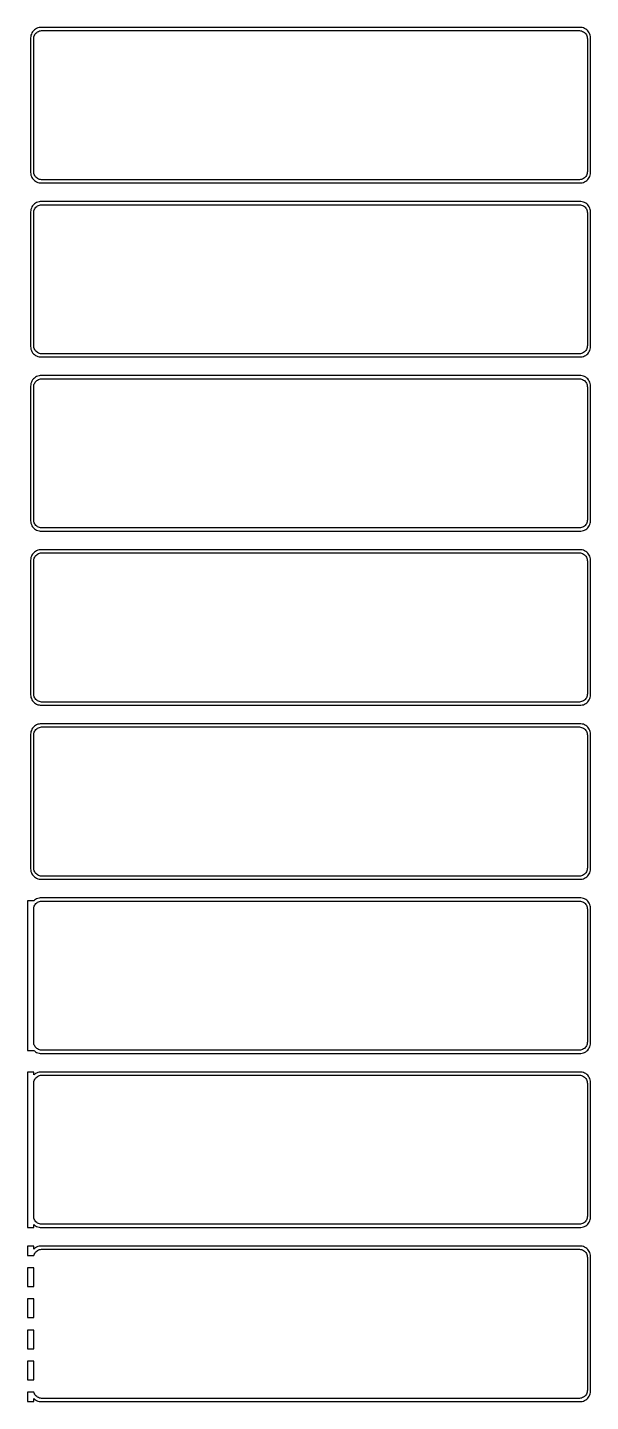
# Model space of a CAD drawing. Header units: metres. Extents: x -136 to 135, y 1223 to 2473.
# Drawn here: x -136 to 135, y 1811 to 2473 of the extents above; entities that cross this region are included whole.
import ezdxf

# ---------------------------------------------------------------- set-up
doc = ezdxf.new("R2010")
doc.units = ezdxf.units.M

msp = doc.modelspace()

# ---------------------------------------------------------------- linework, layer by layer
for p, q in [((-132.129, 2473.02), (-132.679, 2472.72)), ((-131.545, 2473.26), (-132.129, 2473.02)), ((-130.937, 2473.41), (-131.545, 2473.26)), ((-130.314, 2473.49), (-130.937, 2473.41)), ((130.314, 2473.49), (-130.314, 2473.49)), ((130.937, 2473.41), (130.314, 2473.49)), ((131.545, 2473.26), (130.937, 2473.41)), ((132.129, 2473.02), (131.545, 2473.26)), ((132.679, 2472.72), (132.129, 2473.02)), ((-134.961, 2469.13), (-135, 2468.5)), ((-135, 2468.5), (-135, 2403.5)), ((-134.843, 2469.74), (-134.961, 2469.13)), ((-134.649, 2470.34), (-134.843, 2469.74)), ((-134.382, 2470.91), (-134.649, 2470.34)), ((-134.045, 2471.44), (-134.382, 2470.91)), ((-133.645, 2471.92), (-134.045, 2471.44)), ((-133.187, 2472.35), (-133.645, 2471.92)), ((-133.5, 2468), (-133.468, 2468.5)), ((-133.5, 2404), (-133.5, 2468)), ((-133.468, 2468.5), (-133.374, 2468.99)), ((-133.374, 2468.99), (-133.219, 2469.47)), ((-133.219, 2469.47), (-133.005, 2469.93)), ((-132.679, 2472.72), (-133.187, 2472.35)), ((-133.005, 2469.93), (-132.736, 2470.35)), ((-132.736, 2470.35), (-132.416, 2470.74)), ((-132.416, 2470.74), (-132.05, 2471.08)), ((-132.05, 2471.08), (-131.643, 2471.38)), ((-131.643, 2471.38), (-131.203, 2471.62)), ((-131.203, 2471.62), (-130.736, 2471.8)), ((-130.736, 2471.8), (-130.25, 2471.93)), ((-130.25, 2471.93), (-129.751, 2471.99)), ((-129.751, 2471.99), (129.751, 2471.99)), ((129.751, 2471.99), (130.25, 2471.93)), ((130.25, 2471.93), (130.736, 2471.8)), ((130.736, 2471.8), (131.203, 2471.62)), ((131.203, 2471.62), (131.643, 2471.38)), ((131.643, 2471.38), (132.05, 2471.08)), ((132.05, 2471.08), (132.416, 2470.74)), ((132.416, 2470.74), (132.736, 2470.35)), ((133.187, 2472.35), (132.679, 2472.72)), ((132.736, 2470.35), (133.005, 2469.93)), ((133.005, 2469.93), (133.219, 2469.47)), ((133.645, 2471.92), (133.187, 2472.35)), ((133.219, 2469.47), (133.374, 2468.99)), ((133.374, 2468.99), (133.468, 2468.5)), ((133.468, 2468.5), (133.5, 2468)), ((133.5, 2468), (133.5, 2404)), ((134.045, 2471.44), (133.645, 2471.92)), ((134.382, 2470.91), (134.045, 2471.44)), ((134.649, 2470.34), (134.382, 2470.91)), ((134.843, 2469.74), (134.649, 2470.34)), ((134.961, 2469.13), (134.843, 2469.74)), ((135, 2468.5), (134.961, 2469.13)), ((135, 2403.5), (135, 2468.5)), ((-135, 2403.5), (-134.961, 2402.87)), ((-134.961, 2402.87), (-134.843, 2402.26)), ((-134.843, 2402.26), (-134.649, 2401.66)), ((-134.649, 2401.66), (-134.382, 2401.09)), ((-134.382, 2401.09), (-134.045, 2400.56)), ((-134.045, 2400.56), (-133.645, 2400.08)), ((-133.645, 2400.08), (-133.187, 2399.65)), ((-133.468, 2403.5), (-133.5, 2404)), ((-133.374, 2403.01), (-133.468, 2403.5)), ((-133.219, 2402.53), (-133.374, 2403.01)), ((-133.005, 2402.07), (-133.219, 2402.53)), ((-132.736, 2401.65), (-133.005, 2402.07)), ((-132.416, 2401.26), (-132.736, 2401.65)), ((-132.05, 2400.92), (-132.416, 2401.26)), ((-131.643, 2400.62), (-132.05, 2400.92)), ((-131.203, 2400.38), (-131.643, 2400.62)), ((-130.736, 2400.2), (-131.203, 2400.38)), ((-130.25, 2400.07), (-130.736, 2400.2)), ((-129.751, 2400.01), (-130.25, 2400.07)), ((129.751, 2400.01), (-129.751, 2400.01)), ((130.25, 2400.07), (129.751, 2400.01)), ((130.736, 2400.2), (130.25, 2400.07)), ((131.203, 2400.38), (130.736, 2400.2)), ((131.643, 2400.62), (131.203, 2400.38)), ((132.05, 2400.92), (131.643, 2400.62)), ((132.416, 2401.26), (132.05, 2400.92)), ((132.736, 2401.65), (132.416, 2401.26)), ((133.005, 2402.07), (132.736, 2401.65)), ((133.219, 2402.53), (133.005, 2402.07)), ((133.187, 2399.65), (133.645, 2400.08)), ((133.374, 2403.01), (133.219, 2402.53)), ((133.468, 2403.5), (133.374, 2403.01)), ((133.5, 2404), (133.468, 2403.5)), ((133.645, 2400.08), (134.045, 2400.56)), ((134.045, 2400.56), (134.382, 2401.09)), ((134.382, 2401.09), (134.649, 2401.66)), ((134.649, 2401.66), (134.843, 2402.26)), ((134.843, 2402.26), (134.961, 2402.87)), ((134.961, 2402.87), (135, 2403.5)), ((-133.187, 2399.65), (-132.679, 2399.28)), ((-132.679, 2399.28), (-132.129, 2398.98)), ((-132.129, 2398.98), (-131.545, 2398.74)), ((-131.545, 2398.74), (-130.937, 2398.59)), ((-130.937, 2398.59), (-130.314, 2398.51)), ((-130.314, 2398.51), (130.314, 2398.51)), ((130.314, 2398.51), (130.937, 2398.59)), ((130.937, 2398.59), (131.545, 2398.74)), ((131.545, 2398.74), (132.129, 2398.98)), ((132.129, 2398.98), (132.679, 2399.28)), ((132.679, 2399.28), (133.187, 2399.65)), ((-134.382, 2386.91), (-134.649, 2386.34)), ((-134.045, 2387.44), (-134.382, 2386.91)), ((-133.645, 2387.92), (-134.045, 2387.44)), ((-133.187, 2388.35), (-133.645, 2387.92)), ((-132.679, 2388.72), (-133.187, 2388.35)), ((-132.736, 2386.35), (-132.416, 2386.74)), ((-132.129, 2389.02), (-132.679, 2388.72)), ((-132.416, 2386.74), (-132.05, 2387.08)), ((-131.545, 2389.26), (-132.129, 2389.02)), ((-132.05, 2387.08), (-131.643, 2387.38)), ((-131.643, 2387.38), (-131.203, 2387.62)), ((-130.937, 2389.41), (-131.545, 2389.26)), ((-131.203, 2387.62), (-130.736, 2387.8)), ((-130.314, 2389.49), (-130.937, 2389.41)), ((-130.736, 2387.8), (-130.25, 2387.93)), ((130.314, 2389.49), (-130.314, 2389.49)), ((-130.25, 2387.93), (-129.751, 2387.99)), ((-129.751, 2387.99), (129.751, 2387.99)), ((129.751, 2387.99), (130.25, 2387.93)), ((130.25, 2387.93), (130.736, 2387.8)), ((130.937, 2389.41), (130.314, 2389.49)), ((130.736, 2387.8), (131.203, 2387.62)), ((131.545, 2389.26), (130.937, 2389.41)), ((131.203, 2387.62), (131.643, 2387.38)), ((132.129, 2389.02), (131.545, 2389.26)), ((131.643, 2387.38), (132.05, 2387.08)), ((132.05, 2387.08), (132.416, 2386.74)), ((132.679, 2388.72), (132.129, 2389.02)), ((132.416, 2386.74), (132.736, 2386.35)), ((133.187, 2388.35), (132.679, 2388.72)), ((133.645, 2387.92), (133.187, 2388.35)), ((134.045, 2387.44), (133.645, 2387.92)), ((134.382, 2386.91), (134.045, 2387.44)), ((134.649, 2386.34), (134.382, 2386.91)), ((-134.961, 2385.13), (-135, 2384.5)), ((-135, 2384.5), (-135, 2319.5)), ((-134.843, 2385.74), (-134.961, 2385.13)), ((-134.649, 2386.34), (-134.843, 2385.74)), ((-133.5, 2384), (-133.468, 2384.5)), ((-133.5, 2320), (-133.5, 2384)), ((-133.468, 2384.5), (-133.374, 2384.99)), ((-133.374, 2384.99), (-133.219, 2385.47)), ((-133.219, 2385.47), (-133.005, 2385.93)), ((-133.005, 2385.93), (-132.736, 2386.35)), ((132.736, 2386.35), (133.005, 2385.93)), ((133.005, 2385.93), (133.219, 2385.47)), ((133.219, 2385.47), (133.374, 2384.99)), ((133.374, 2384.99), (133.468, 2384.5)), ((133.468, 2384.5), (133.5, 2384)), ((133.5, 2384), (133.5, 2320)), ((134.843, 2385.74), (134.649, 2386.34)), ((134.961, 2385.13), (134.843, 2385.74)), ((135, 2384.5), (134.961, 2385.13)), ((135, 2319.5), (135, 2384.5)), ((-135, 2319.5), (-134.961, 2318.87)), ((-134.961, 2318.87), (-134.843, 2318.26)), ((-134.843, 2318.26), (-134.649, 2317.66)), ((-134.649, 2317.66), (-134.382, 2317.09)), ((-134.382, 2317.09), (-134.045, 2316.56)), ((-134.045, 2316.56), (-133.645, 2316.08)), ((-133.645, 2316.08), (-133.187, 2315.65)), ((-133.468, 2319.5), (-133.5, 2320)), ((-133.374, 2319.01), (-133.468, 2319.5)), ((-133.219, 2318.53), (-133.374, 2319.01)), ((-133.005, 2318.07), (-133.219, 2318.53)), ((-133.187, 2315.65), (-132.679, 2315.28)), ((-132.736, 2317.65), (-133.005, 2318.07)), ((-132.416, 2317.26), (-132.736, 2317.65)), ((-132.679, 2315.28), (-132.129, 2314.98)), ((-132.05, 2316.92), (-132.416, 2317.26)), ((-132.129, 2314.98), (-131.545, 2314.74)), ((-131.643, 2316.62), (-132.05, 2316.92)), ((-131.203, 2316.38), (-131.643, 2316.62)), ((-131.545, 2314.74), (-130.937, 2314.59)), ((-130.736, 2316.2), (-131.203, 2316.38)), ((-130.937, 2314.59), (-130.314, 2314.51)), ((-130.25, 2316.07), (-130.736, 2316.2)), ((-130.314, 2314.51), (130.314, 2314.51)), ((-129.751, 2316.01), (-130.25, 2316.07)), ((129.751, 2316.01), (-129.751, 2316.01)), ((130.25, 2316.07), (129.751, 2316.01)), ((130.736, 2316.2), (130.25, 2316.07)), ((130.314, 2314.51), (130.937, 2314.59)), ((131.203, 2316.38), (130.736, 2316.2)), ((130.937, 2314.59), (131.545, 2314.74)), ((131.643, 2316.62), (131.203, 2316.38)), ((131.545, 2314.74), (132.129, 2314.98)), ((132.05, 2316.92), (131.643, 2316.62)), ((132.416, 2317.26), (132.05, 2316.92)), ((132.129, 2314.98), (132.679, 2315.28)), ((132.736, 2317.65), (132.416, 2317.26)), ((132.679, 2315.28), (133.187, 2315.65)), ((133.005, 2318.07), (132.736, 2317.65)), ((133.219, 2318.53), (133.005, 2318.07)), ((133.187, 2315.65), (133.645, 2316.08)), ((133.374, 2319.01), (133.219, 2318.53)), ((133.468, 2319.5), (133.374, 2319.01)), ((133.5, 2320), (133.468, 2319.5)), ((133.645, 2316.08), (134.045, 2316.56)), ((134.045, 2316.56), (134.382, 2317.09)), ((134.382, 2317.09), (134.649, 2317.66)), ((134.649, 2317.66), (134.843, 2318.26)), ((134.843, 2318.26), (134.961, 2318.87)), ((134.961, 2318.87), (135, 2319.5)), ((-134.961, 2301.13), (-135, 2300.5)), ((-134.843, 2301.74), (-134.961, 2301.13)), ((-134.649, 2302.34), (-134.843, 2301.74)), ((-134.382, 2302.91), (-134.649, 2302.34)), ((-134.045, 2303.44), (-134.382, 2302.91)), ((-133.645, 2303.92), (-134.045, 2303.44)), ((-133.187, 2304.35), (-133.645, 2303.92)), ((-133.468, 2300.5), (-133.374, 2300.99)), ((-133.374, 2300.99), (-133.219, 2301.47)), ((-133.219, 2301.47), (-133.005, 2301.93)), ((-132.679, 2304.72), (-133.187, 2304.35)), ((-133.005, 2301.93), (-132.736, 2302.35)), ((-132.736, 2302.35), (-132.416, 2302.74)), ((-132.129, 2305.02), (-132.679, 2304.72)), ((-132.416, 2302.74), (-132.05, 2303.08)), ((-131.545, 2305.26), (-132.129, 2305.02)), ((-132.05, 2303.08), (-131.643, 2303.38)), ((-131.643, 2303.38), (-131.203, 2303.62)), ((-130.937, 2305.41), (-131.545, 2305.26)), ((-131.203, 2303.62), (-130.736, 2303.8)), ((-130.314, 2305.49), (-130.937, 2305.41)), ((-130.736, 2303.8), (-130.25, 2303.93)), ((130.314, 2305.49), (-130.314, 2305.49)), ((-130.25, 2303.93), (-129.751, 2303.99)), ((-129.751, 2303.99), (129.751, 2303.99)), ((129.751, 2303.99), (130.25, 2303.93)), ((130.25, 2303.93), (130.736, 2303.8)), ((130.937, 2305.41), (130.314, 2305.49)), ((130.736, 2303.8), (131.203, 2303.62)), ((131.545, 2305.26), (130.937, 2305.41)), ((131.203, 2303.62), (131.643, 2303.38)), ((132.129, 2305.02), (131.545, 2305.26)), ((131.643, 2303.38), (132.05, 2303.08)), ((132.05, 2303.08), (132.416, 2302.74)), ((132.679, 2304.72), (132.129, 2305.02)), ((132.416, 2302.74), (132.736, 2302.35)), ((133.187, 2304.35), (132.679, 2304.72)), ((132.736, 2302.35), (133.005, 2301.93)), ((133.005, 2301.93), (133.219, 2301.47)), ((133.645, 2303.92), (133.187, 2304.35)), ((133.219, 2301.47), (133.374, 2300.99)), ((133.374, 2300.99), (133.468, 2300.5)), ((134.045, 2303.44), (133.645, 2303.92)), ((134.382, 2302.91), (134.045, 2303.44)), ((134.649, 2302.34), (134.382, 2302.91)), ((134.843, 2301.74), (134.649, 2302.34)), ((134.961, 2301.13), (134.843, 2301.74)), ((135, 2300.5), (134.961, 2301.13)), ((-135, 2300.5), (-135, 2235.5)), ((-133.5, 2300), (-133.468, 2300.5)), ((-133.5, 2236), (-133.5, 2300)), ((133.468, 2300.5), (133.5, 2300)), ((133.5, 2300), (133.5, 2236)), ((135, 2235.5), (135, 2300.5)), ((-135, 2235.5), (-134.961, 2234.87)), ((-134.961, 2234.87), (-134.843, 2234.26)), ((-134.843, 2234.26), (-134.649, 2233.66)), ((-133.468, 2235.5), (-133.5, 2236)), ((-133.374, 2235.01), (-133.468, 2235.5)), ((-133.219, 2234.53), (-133.374, 2235.01)), ((-133.005, 2234.07), (-133.219, 2234.53)), ((133.219, 2234.53), (133.005, 2234.07)), ((133.374, 2235.01), (133.219, 2234.53)), ((133.468, 2235.5), (133.374, 2235.01)), ((133.5, 2236), (133.468, 2235.5)), ((134.649, 2233.66), (134.843, 2234.26)), ((134.843, 2234.26), (134.961, 2234.87)), ((134.961, 2234.87), (135, 2235.5)), ((-134.649, 2233.66), (-134.382, 2233.09)), ((-134.382, 2233.09), (-134.045, 2232.56)), ((-134.045, 2232.56), (-133.645, 2232.08)), ((-133.645, 2232.08), (-133.187, 2231.65)), ((-133.187, 2231.65), (-132.679, 2231.28)), ((-132.736, 2233.65), (-133.005, 2234.07)), ((-132.416, 2233.26), (-132.736, 2233.65)), ((-132.679, 2231.28), (-132.129, 2230.98)), ((-132.05, 2232.92), (-132.416, 2233.26)), ((-132.129, 2230.98), (-131.545, 2230.74)), ((-131.643, 2232.62), (-132.05, 2232.92)), ((-131.203, 2232.38), (-131.643, 2232.62)), ((-131.545, 2230.74), (-130.937, 2230.59)), ((-130.736, 2232.2), (-131.203, 2232.38)), ((-130.937, 2230.59), (-130.314, 2230.51)), ((-130.25, 2232.07), (-130.736, 2232.2)), ((-130.314, 2230.51), (130.314, 2230.51)), ((-129.751, 2232.01), (-130.25, 2232.07)), ((129.751, 2232.01), (-129.751, 2232.01)), ((130.25, 2232.07), (129.751, 2232.01)), ((130.736, 2232.2), (130.25, 2232.07)), ((130.314, 2230.51), (130.937, 2230.59)), ((131.203, 2232.38), (130.736, 2232.2)), ((130.937, 2230.59), (131.545, 2230.74)), ((131.643, 2232.62), (131.203, 2232.38)), ((131.545, 2230.74), (132.129, 2230.98)), ((132.05, 2232.92), (131.643, 2232.62)), ((132.416, 2233.26), (132.05, 2232.92)), ((132.129, 2230.98), (132.679, 2231.28)), ((132.736, 2233.65), (132.416, 2233.26)), ((132.679, 2231.28), (133.187, 2231.65)), ((133.005, 2234.07), (132.736, 2233.65)), ((133.187, 2231.65), (133.645, 2232.08)), ((133.645, 2232.08), (134.045, 2232.56)), ((134.045, 2232.56), (134.382, 2233.09)), ((134.382, 2233.09), (134.649, 2233.66)), ((-132.129, 2221.02), (-132.679, 2220.72)), ((-131.545, 2221.26), (-132.129, 2221.02)), ((-130.937, 2221.41), (-131.545, 2221.26)), ((-130.314, 2221.49), (-130.937, 2221.41)), ((130.314, 2221.49), (-130.314, 2221.49)), ((130.937, 2221.41), (130.314, 2221.49)), ((131.545, 2221.26), (130.937, 2221.41)), ((132.129, 2221.02), (131.545, 2221.26)), ((132.679, 2220.72), (132.129, 2221.02)), ((-134.961, 2217.13), (-135, 2216.5)), ((-135, 2216.5), (-135, 2151.5)), ((-134.843, 2217.74), (-134.961, 2217.13)), ((-134.649, 2218.34), (-134.843, 2217.74)), ((-134.382, 2218.91), (-134.649, 2218.34)), ((-134.045, 2219.44), (-134.382, 2218.91)), ((-133.645, 2219.92), (-134.045, 2219.44)), ((-133.187, 2220.35), (-133.645, 2219.92)), ((-133.5, 2216), (-133.468, 2216.5)), ((-133.5, 2152), (-133.5, 2216)), ((-133.468, 2216.5), (-133.374, 2216.99)), ((-133.374, 2216.99), (-133.219, 2217.47)), ((-133.219, 2217.47), (-133.005, 2217.93)), ((-132.679, 2220.72), (-133.187, 2220.35)), ((-133.005, 2217.93), (-132.736, 2218.35)), ((-132.736, 2218.35), (-132.416, 2218.74)), ((-132.416, 2218.74), (-132.05, 2219.08)), ((-132.05, 2219.08), (-131.643, 2219.38)), ((-131.643, 2219.38), (-131.203, 2219.62)), ((-131.203, 2219.62), (-130.736, 2219.8)), ((-130.736, 2219.8), (-130.25, 2219.93)), ((-130.25, 2219.93), (-129.751, 2219.99)), ((-129.751, 2219.99), (129.751, 2219.99)), ((129.751, 2219.99), (130.25, 2219.93)), ((130.25, 2219.93), (130.736, 2219.8)), ((130.736, 2219.8), (131.203, 2219.62)), ((131.203, 2219.62), (131.643, 2219.38)), ((131.643, 2219.38), (132.05, 2219.08)), ((132.05, 2219.08), (132.416, 2218.74)), ((132.416, 2218.74), (132.736, 2218.35)), ((133.187, 2220.35), (132.679, 2220.72)), ((132.736, 2218.35), (133.005, 2217.93)), ((133.005, 2217.93), (133.219, 2217.47)), ((133.645, 2219.92), (133.187, 2220.35)), ((133.219, 2217.47), (133.374, 2216.99)), ((133.374, 2216.99), (133.468, 2216.5)), ((133.468, 2216.5), (133.5, 2216)), ((133.5, 2216), (133.5, 2152)), ((134.045, 2219.44), (133.645, 2219.92)), ((134.382, 2218.91), (134.045, 2219.44)), ((134.649, 2218.34), (134.382, 2218.91)), ((134.843, 2217.74), (134.649, 2218.34)), ((134.961, 2217.13), (134.843, 2217.74)), ((135, 2216.5), (134.961, 2217.13)), ((135, 2151.5), (135, 2216.5)), ((-135, 2151.5), (-134.961, 2150.87)), ((-134.961, 2150.87), (-134.843, 2150.26)), ((-134.843, 2150.26), (-134.649, 2149.66)), ((-134.649, 2149.66), (-134.382, 2149.09)), ((-134.382, 2149.09), (-134.045, 2148.56)), ((-134.045, 2148.56), (-133.645, 2148.08)), ((-133.645, 2148.08), (-133.187, 2147.65)), ((-133.468, 2151.5), (-133.5, 2152)), ((-133.374, 2151.01), (-133.468, 2151.5)), ((-133.219, 2150.53), (-133.374, 2151.01)), ((-133.005, 2150.07), (-133.219, 2150.53)), ((-132.736, 2149.65), (-133.005, 2150.07)), ((-132.416, 2149.26), (-132.736, 2149.65)), ((-132.05, 2148.92), (-132.416, 2149.26)), ((-131.643, 2148.62), (-132.05, 2148.92)), ((-131.203, 2148.38), (-131.643, 2148.62)), ((-130.736, 2148.2), (-131.203, 2148.38)), ((-130.25, 2148.07), (-130.736, 2148.2)), ((-129.751, 2148.01), (-130.25, 2148.07)), ((130.25, 2148.07), (129.751, 2148.01)), ((130.736, 2148.2), (130.25, 2148.07)), ((131.203, 2148.38), (130.736, 2148.2)), ((131.643, 2148.62), (131.203, 2148.38)), ((132.05, 2148.92), (131.643, 2148.62)), ((132.416, 2149.26), (132.05, 2148.92)), ((132.736, 2149.65), (132.416, 2149.26)), ((133.005, 2150.07), (132.736, 2149.65)), ((133.219, 2150.53), (133.005, 2150.07)), ((133.187, 2147.65), (133.645, 2148.08)), ((133.374, 2151.01), (133.219, 2150.53)), ((133.468, 2151.5), (133.374, 2151.01)), ((133.5, 2152), (133.468, 2151.5)), ((133.645, 2148.08), (134.045, 2148.56)), ((134.045, 2148.56), (134.382, 2149.09)), ((134.382, 2149.09), (134.649, 2149.66)), ((134.649, 2149.66), (134.843, 2150.26)), ((134.843, 2150.26), (134.961, 2150.87)), ((134.961, 2150.87), (135, 2151.5)), ((-133.187, 2147.65), (-132.679, 2147.28)), ((-132.679, 2147.28), (-132.129, 2146.98)), ((-132.129, 2146.98), (-131.545, 2146.74)), ((-131.545, 2146.74), (-130.937, 2146.59)), ((-130.937, 2146.59), (-130.314, 2146.51)), ((-130.314, 2146.51), (130.314, 2146.51)), ((129.751, 2148.01), (-129.751, 2148.01)), ((130.314, 2146.51), (130.937, 2146.59)), ((130.937, 2146.59), (131.545, 2146.74)), ((131.545, 2146.74), (132.129, 2146.98)), ((132.129, 2146.98), (132.679, 2147.28)), ((132.679, 2147.28), (133.187, 2147.65)), ((-134.382, 2134.91), (-134.649, 2134.34)), ((-134.045, 2135.44), (-134.382, 2134.91)), ((-133.645, 2135.92), (-134.045, 2135.44)), ((-133.187, 2136.35), (-133.645, 2135.92)), ((-132.679, 2136.72), (-133.187, 2136.35)), ((-132.129, 2137.02), (-132.679, 2136.72)), ((-132.416, 2134.74), (-132.05, 2135.08)), ((-131.545, 2137.26), (-132.129, 2137.02)), ((-132.05, 2135.08), (-131.643, 2135.38)), ((-131.643, 2135.38), (-131.203, 2135.62)), ((-130.937, 2137.41), (-131.545, 2137.26)), ((-131.203, 2135.62), (-130.736, 2135.8)), ((-130.314, 2137.49), (-130.937, 2137.41)), ((-130.736, 2135.8), (-130.25, 2135.93)), ((130.314, 2137.49), (-130.314, 2137.49)), ((-130.25, 2135.93), (-129.751, 2135.99)), ((-129.751, 2135.99), (129.751, 2135.99)), ((129.751, 2135.99), (130.25, 2135.93)), ((130.25, 2135.93), (130.736, 2135.8)), ((130.937, 2137.41), (130.314, 2137.49)), ((130.736, 2135.8), (131.203, 2135.62)), ((131.545, 2137.26), (130.937, 2137.41)), ((131.203, 2135.62), (131.643, 2135.38)), ((132.129, 2137.02), (131.545, 2137.26)), ((131.643, 2135.38), (132.05, 2135.08)), ((132.05, 2135.08), (132.416, 2134.74)), ((132.679, 2136.72), (132.129, 2137.02)), ((133.187, 2136.35), (132.679, 2136.72)), ((133.645, 2135.92), (133.187, 2136.35)), ((134.045, 2135.44), (133.645, 2135.92)), ((134.382, 2134.91), (134.045, 2135.44)), ((134.649, 2134.34), (134.382, 2134.91)), ((-134.961, 2133.13), (-135, 2132.5)), ((-135, 2132.5), (-135, 2067.5)), ((-134.843, 2133.74), (-134.961, 2133.13)), ((-134.649, 2134.34), (-134.843, 2133.74)), ((-133.5, 2132), (-133.468, 2132.5)), ((-133.5, 2068), (-133.5, 2132)), ((-133.468, 2132.5), (-133.374, 2132.99)), ((-133.374, 2132.99), (-133.219, 2133.47)), ((-133.219, 2133.47), (-133.005, 2133.93)), ((-133.005, 2133.93), (-132.736, 2134.35)), ((-132.736, 2134.35), (-132.416, 2134.74)), ((132.416, 2134.74), (132.736, 2134.35)), ((132.736, 2134.35), (133.005, 2133.93)), ((133.005, 2133.93), (133.219, 2133.47)), ((133.219, 2133.47), (133.374, 2132.99)), ((133.374, 2132.99), (133.468, 2132.5)), ((133.468, 2132.5), (133.5, 2132)), ((133.5, 2132), (133.5, 2068)), ((134.843, 2133.74), (134.649, 2134.34)), ((134.961, 2133.13), (134.843, 2133.74)), ((135, 2132.5), (134.961, 2133.13)), ((135, 2067.5), (135, 2132.5)), ((-135, 2067.5), (-134.961, 2066.87)), ((-134.961, 2066.87), (-134.843, 2066.26)), ((-134.843, 2066.26), (-134.649, 2065.66)), ((-134.649, 2065.66), (-134.382, 2065.09)), ((-134.382, 2065.09), (-134.045, 2064.56)), ((-134.045, 2064.56), (-133.645, 2064.08)), ((-133.645, 2064.08), (-133.187, 2063.65)), ((-133.468, 2067.5), (-133.5, 2068)), ((-133.374, 2067.01), (-133.468, 2067.5)), ((-133.219, 2066.53), (-133.374, 2067.01)), ((-133.005, 2066.07), (-133.219, 2066.53)), ((-133.187, 2063.65), (-132.679, 2063.28)), ((-132.736, 2065.65), (-133.005, 2066.07)), ((-132.416, 2065.26), (-132.736, 2065.65)), ((-132.679, 2063.28), (-132.129, 2062.98)), ((-132.05, 2064.92), (-132.416, 2065.26)), ((-132.129, 2062.98), (-131.545, 2062.74)), ((-131.643, 2064.62), (-132.05, 2064.92)), ((-131.203, 2064.38), (-131.643, 2064.62)), ((-131.545, 2062.74), (-130.937, 2062.59)), ((-130.736, 2064.2), (-131.203, 2064.38)), ((-130.937, 2062.59), (-130.314, 2062.51)), ((-130.25, 2064.07), (-130.736, 2064.2)), ((-130.314, 2062.51), (130.314, 2062.51)), ((-129.751, 2064.01), (-130.25, 2064.07)), ((129.751, 2064.01), (-129.751, 2064.01)), ((130.25, 2064.07), (129.751, 2064.01)), ((130.736, 2064.2), (130.25, 2064.07)), ((130.314, 2062.51), (130.937, 2062.59)), ((131.203, 2064.38), (130.736, 2064.2)), ((130.937, 2062.59), (131.545, 2062.74)), ((131.643, 2064.62), (131.203, 2064.38)), ((131.545, 2062.74), (132.129, 2062.98)), ((132.05, 2064.92), (131.643, 2064.62)), ((132.416, 2065.26), (132.05, 2064.92)), ((132.129, 2062.98), (132.679, 2063.28)), ((132.736, 2065.65), (132.416, 2065.26)), ((132.679, 2063.28), (133.187, 2063.65)), ((133.005, 2066.07), (132.736, 2065.65)), ((133.219, 2066.53), (133.005, 2066.07)), ((133.187, 2063.65), (133.645, 2064.08)), ((133.374, 2067.01), (133.219, 2066.53)), ((133.468, 2067.5), (133.374, 2067.01)), ((133.5, 2068), (133.468, 2067.5)), ((133.645, 2064.08), (134.045, 2064.56)), ((134.045, 2064.56), (134.382, 2065.09)), ((134.382, 2065.09), (134.649, 2065.66)), ((134.649, 2065.66), (134.843, 2066.26)), ((134.843, 2066.26), (134.961, 2066.87)), ((134.961, 2066.87), (135, 2067.5)), ((-133.5, 2052.06), (-136.5, 2052.06)), ((-136.5, 2052.06), (-136.5, 1979.94)), ((-133.187, 2052.35), (-133.5, 2052.06)), ((-133.468, 2048.5), (-133.374, 2048.99)), ((-133.374, 2048.99), (-133.219, 2049.47)), ((-133.219, 2049.47), (-133.005, 2049.93)), ((-132.679, 2052.72), (-133.187, 2052.35)), ((-133.005, 2049.93), (-132.736, 2050.35)), ((-132.736, 2050.35), (-132.416, 2050.74)), ((-132.129, 2053.02), (-132.679, 2052.72)), ((-132.416, 2050.74), (-132.05, 2051.08)), ((-131.545, 2053.26), (-132.129, 2053.02)), ((-132.05, 2051.08), (-131.643, 2051.38)), ((-131.643, 2051.38), (-131.203, 2051.62)), ((-130.937, 2053.41), (-131.545, 2053.26)), ((-131.203, 2051.62), (-130.736, 2051.8)), ((-130.314, 2053.49), (-130.937, 2053.41)), ((-130.736, 2051.8), (-130.25, 2051.93)), ((130.314, 2053.49), (-130.314, 2053.49)), ((-130.25, 2051.93), (-129.751, 2051.99)), ((-129.751, 2051.99), (129.751, 2051.99)), ((129.751, 2051.99), (130.25, 2051.93)), ((130.25, 2051.93), (130.736, 2051.8)), ((130.937, 2053.41), (130.314, 2053.49)), ((130.736, 2051.8), (131.203, 2051.62)), ((131.545, 2053.26), (130.937, 2053.41)), ((131.203, 2051.62), (131.643, 2051.38)), ((132.129, 2053.02), (131.545, 2053.26)), ((131.643, 2051.38), (132.05, 2051.08)), ((132.05, 2051.08), (132.416, 2050.74)), ((132.679, 2052.72), (132.129, 2053.02)), ((132.416, 2050.74), (132.736, 2050.35)), ((133.187, 2052.35), (132.679, 2052.72)), ((132.736, 2050.35), (133.005, 2049.93)), ((133.005, 2049.93), (133.219, 2049.47)), ((133.645, 2051.92), (133.187, 2052.35)), ((133.219, 2049.47), (133.374, 2048.99)), ((133.374, 2048.99), (133.468, 2048.5)), ((134.045, 2051.44), (133.645, 2051.92)), ((134.382, 2050.91), (134.045, 2051.44)), ((134.649, 2050.34), (134.382, 2050.91)), ((134.843, 2049.74), (134.649, 2050.34)), ((134.961, 2049.13), (134.843, 2049.74)), ((135, 2048.5), (134.961, 2049.13)), ((-133.5, 2048), (-133.468, 2048.5)), ((-133.5, 1984), (-133.5, 2048)), ((133.468, 2048.5), (133.5, 2048)), ((133.5, 2048), (133.5, 1984)), ((135, 1983.5), (135, 2048.5)), ((-133.468, 1983.5), (-133.5, 1984)), ((-133.374, 1983.01), (-133.468, 1983.5)), ((-133.219, 1982.53), (-133.374, 1983.01)), ((-133.005, 1982.07), (-133.219, 1982.53)), ((133.219, 1982.53), (133.005, 1982.07)), ((133.374, 1983.01), (133.219, 1982.53)), ((133.468, 1983.5), (133.374, 1983.01)), ((133.5, 1984), (133.468, 1983.5)), ((134.843, 1982.26), (134.961, 1982.87)), ((134.961, 1982.87), (135, 1983.5)), ((-136.5, 1979.94), (-133.5, 1979.94)), ((-133.5, 1979.94), (-133.187, 1979.65)), ((-133.187, 1979.65), (-132.679, 1979.28)), ((-132.736, 1981.65), (-133.005, 1982.07)), ((-132.416, 1981.26), (-132.736, 1981.65)), ((-132.679, 1979.28), (-132.129, 1978.98)), ((-132.05, 1980.92), (-132.416, 1981.26)), ((-132.129, 1978.98), (-131.545, 1978.74)), ((-131.643, 1980.62), (-132.05, 1980.92)), ((-131.203, 1980.38), (-131.643, 1980.62)), ((-131.545, 1978.74), (-130.937, 1978.59)), ((-130.736, 1980.2), (-131.203, 1980.38)), ((-130.937, 1978.59), (-130.314, 1978.51)), ((-130.25, 1980.07), (-130.736, 1980.2)), ((-130.314, 1978.51), (130.314, 1978.51)), ((-129.751, 1980.01), (-130.25, 1980.07)), ((129.751, 1980.01), (-129.751, 1980.01)), ((130.25, 1980.07), (129.751, 1980.01)), ((130.736, 1980.2), (130.25, 1980.07)), ((130.314, 1978.51), (130.937, 1978.59)), ((131.203, 1980.38), (130.736, 1980.2)), ((130.937, 1978.59), (131.545, 1978.74)), ((131.643, 1980.62), (131.203, 1980.38)), ((131.545, 1978.74), (132.129, 1978.98)), ((132.05, 1980.92), (131.643, 1980.62)), ((132.416, 1981.26), (132.05, 1980.92)), ((132.129, 1978.98), (132.679, 1979.28)), ((132.736, 1981.65), (132.416, 1981.26)), ((132.679, 1979.28), (133.187, 1979.65)), ((133.005, 1982.07), (132.736, 1981.65)), ((133.187, 1979.65), (133.645, 1980.08)), ((133.645, 1980.08), (134.045, 1980.56)), ((134.045, 1980.56), (134.382, 1981.09)), ((134.382, 1981.09), (134.649, 1981.66)), ((134.649, 1981.66), (134.843, 1982.26)), ((-133.5, 1969.47), (-136.5, 1969.47)), ((-136.5, 1969.47), (-136.5, 1894.53)), ((-133.5, 1968.06), (-133.5, 1969.47)), ((-131.545, 1969.26), (-132.129, 1969.02)), ((-130.937, 1969.41), (-131.545, 1969.26)), ((-130.314, 1969.49), (-130.937, 1969.41)), ((130.314, 1969.49), (-130.314, 1969.49)), ((130.937, 1969.41), (130.314, 1969.49)), ((131.545, 1969.26), (130.937, 1969.41)), ((132.129, 1969.02), (131.545, 1969.26)), ((-133.187, 1968.35), (-133.5, 1968.06)), ((-133.5, 1964), (-133.468, 1964.5)), ((-133.5, 1900), (-133.5, 1964)), ((-133.468, 1964.5), (-133.374, 1964.99)), ((-133.374, 1964.99), (-133.219, 1965.47)), ((-133.219, 1965.47), (-133.005, 1965.93)), ((-132.679, 1968.72), (-133.187, 1968.35)), ((-133.005, 1965.93), (-132.736, 1966.35)), ((-132.736, 1966.35), (-132.416, 1966.74)), ((-132.129, 1969.02), (-132.679, 1968.72)), ((-132.416, 1966.74), (-132.05, 1967.08)), ((-132.05, 1967.08), (-131.643, 1967.38)), ((-131.643, 1967.38), (-131.203, 1967.62)), ((-131.203, 1967.62), (-130.736, 1967.8)), ((-130.736, 1967.8), (-130.25, 1967.93)), ((-130.25, 1967.93), (-129.751, 1967.99)), ((-129.751, 1967.99), (129.751, 1967.99)), ((129.751, 1967.99), (130.25, 1967.93)), ((130.25, 1967.93), (130.736, 1967.8)), ((130.736, 1967.8), (131.203, 1967.62)), ((131.203, 1967.62), (131.643, 1967.38)), ((131.643, 1967.38), (132.05, 1967.08)), ((132.05, 1967.08), (132.416, 1966.74)), ((132.679, 1968.72), (132.129, 1969.02)), ((132.416, 1966.74), (132.736, 1966.35)), ((133.187, 1968.35), (132.679, 1968.72)), ((132.736, 1966.35), (133.005, 1965.93)), ((133.005, 1965.93), (133.219, 1965.47)), ((133.645, 1967.92), (133.187, 1968.35)), ((133.219, 1965.47), (133.374, 1964.99)), ((133.374, 1964.99), (133.468, 1964.5)), ((133.468, 1964.5), (133.5, 1964)), ((133.5, 1964), (133.5, 1900)), ((134.045, 1967.44), (133.645, 1967.92)), ((134.382, 1966.91), (134.045, 1967.44)), ((134.649, 1966.34), (134.382, 1966.91)), ((134.843, 1965.74), (134.649, 1966.34)), ((134.961, 1965.13), (134.843, 1965.74)), ((135, 1964.5), (134.961, 1965.13)), ((135, 1899.5), (135, 1964.5)), ((-133.468, 1899.5), (-133.5, 1900)), ((-133.374, 1899.01), (-133.468, 1899.5)), ((-133.219, 1898.53), (-133.374, 1899.01)), ((-133.005, 1898.07), (-133.219, 1898.53)), ((-132.736, 1897.65), (-133.005, 1898.07)), ((-132.416, 1897.26), (-132.736, 1897.65)), ((-132.05, 1896.92), (-132.416, 1897.26)), ((-131.643, 1896.62), (-132.05, 1896.92)), ((-131.203, 1896.38), (-131.643, 1896.62)), ((-130.736, 1896.2), (-131.203, 1896.38)), ((-130.25, 1896.07), (-130.736, 1896.2)), ((130.736, 1896.2), (130.25, 1896.07)), ((131.203, 1896.38), (130.736, 1896.2)), ((131.643, 1896.62), (131.203, 1896.38)), ((132.05, 1896.92), (131.643, 1896.62)), ((132.416, 1897.26), (132.05, 1896.92)), ((132.736, 1897.65), (132.416, 1897.26)), ((133.005, 1898.07), (132.736, 1897.65)), ((133.219, 1898.53), (133.005, 1898.07)), ((133.374, 1899.01), (133.219, 1898.53)), ((133.468, 1899.5), (133.374, 1899.01)), ((133.5, 1900), (133.468, 1899.5)), ((133.645, 1896.08), (134.045, 1896.56)), ((134.045, 1896.56), (134.382, 1897.09)), ((134.382, 1897.09), (134.649, 1897.66)), ((134.649, 1897.66), (134.843, 1898.26)), ((134.843, 1898.26), (134.961, 1898.87)), ((134.961, 1898.87), (135, 1899.5)), ((-136.5, 1894.53), (-133.5, 1894.53)), ((-133.5, 1894.53), (-133.5, 1895.94)), ((-133.5, 1895.94), (-133.187, 1895.65)), ((-133.187, 1895.65), (-132.679, 1895.28)), ((-132.679, 1895.28), (-132.129, 1894.98)), ((-132.129, 1894.98), (-131.545, 1894.74)), ((-131.545, 1894.74), (-130.937, 1894.59)), ((-130.937, 1894.59), (-130.314, 1894.51)), ((-130.314, 1894.51), (130.314, 1894.51)), ((-129.751, 1896.01), (-130.25, 1896.07)), ((129.751, 1896.01), (-129.751, 1896.01)), ((130.25, 1896.07), (129.751, 1896.01)), ((130.314, 1894.51), (130.937, 1894.59)), ((130.937, 1894.59), (131.545, 1894.74)), ((131.545, 1894.74), (132.129, 1894.98)), ((132.129, 1894.98), (132.679, 1895.28)), ((132.679, 1895.28), (133.187, 1895.65)), ((133.187, 1895.65), (133.645, 1896.08)), ((-133.5, 1885.49), (-136.5, 1885.49)), ((-136.5, 1885.49), (-136.5, 1880.99)), ((-133.5, 1884.06), (-133.5, 1885.49)), ((-133.187, 1884.35), (-133.5, 1884.06)), ((-132.679, 1884.72), (-133.187, 1884.35)), ((-132.129, 1885.02), (-132.679, 1884.72)), ((-132.416, 1882.74), (-132.05, 1883.08)), ((-131.545, 1885.26), (-132.129, 1885.02)), ((-132.05, 1883.08), (-131.643, 1883.38)), ((-131.643, 1883.38), (-131.203, 1883.62)), ((-130.937, 1885.41), (-131.545, 1885.26)), ((-131.203, 1883.62), (-130.736, 1883.8)), ((-130.314, 1885.49), (-130.937, 1885.41)), ((-130.736, 1883.8), (-130.25, 1883.93)), ((130.314, 1885.49), (-130.314, 1885.49)), ((-130.25, 1883.93), (-129.751, 1883.99)), ((-129.751, 1883.99), (129.751, 1883.99)), ((129.751, 1883.99), (130.25, 1883.93)), ((130.25, 1883.93), (130.736, 1883.8)), ((130.937, 1885.41), (130.314, 1885.49)), ((130.736, 1883.8), (131.203, 1883.62)), ((131.545, 1885.26), (130.937, 1885.41)), ((131.203, 1883.62), (131.643, 1883.38)), ((132.129, 1885.02), (131.545, 1885.26)), ((131.643, 1883.38), (132.05, 1883.08)), ((132.05, 1883.08), (132.416, 1882.74)), ((132.679, 1884.72), (132.129, 1885.02)), ((133.187, 1884.35), (132.679, 1884.72)), ((133.645, 1883.92), (133.187, 1884.35)), ((134.045, 1883.44), (133.645, 1883.92)), ((134.382, 1882.91), (134.045, 1883.44)), ((134.649, 1882.34), (134.382, 1882.91)), ((-136.5, 1880.99), (-133.374, 1880.99)), ((-133.374, 1880.99), (-133.219, 1881.47)), ((-133.374, 1880.99), (-133.374, 1880.99)), ((-133.219, 1881.47), (-133.005, 1881.93)), ((-133.005, 1881.93), (-132.736, 1882.35)), ((-132.736, 1882.35), (-132.416, 1882.74)), ((132.416, 1882.74), (132.736, 1882.35)), ((132.736, 1882.35), (133.005, 1881.93)), ((133.005, 1881.93), (133.219, 1881.47)), ((133.219, 1881.47), (133.374, 1880.99)), ((133.374, 1880.99), (133.468, 1880.5)), ((133.468, 1880.5), (133.5, 1880)), ((133.5, 1880), (133.5, 1816)), ((134.843, 1881.74), (134.649, 1882.34)), ((134.961, 1881.13), (134.843, 1881.74)), ((135, 1880.5), (134.961, 1881.13)), ((135, 1815.5), (135, 1880.5)), ((-133.5, 1875.01), (-136.5, 1875.01)), ((-136.5, 1875.01), (-136.5, 1865.99)), ((-133.5, 1865.99), (-133.5, 1875.01)), ((-136.5, 1865.99), (-133.5, 1865.99)), ((-133.5, 1860.01), (-136.5, 1860.01)), ((-136.5, 1860.01), (-136.5, 1850.99)), ((-133.5, 1850.99), (-133.5, 1860.01)), ((-136.5, 1850.99), (-133.5, 1850.99)), ((-133.5, 1845.01), (-136.5, 1845.01)), ((-136.5, 1845.01), (-136.5, 1835.99)), ((-133.5, 1835.99), (-133.5, 1845.01)), ((-136.5, 1835.99), (-133.5, 1835.99)), ((-133.5, 1830.01), (-136.5, 1830.01)), ((-136.5, 1830.01), (-136.5, 1820.99)), ((-133.5, 1820.99), (-133.5, 1830.01)), ((-136.5, 1820.99), (-133.5, 1820.99)), ((-133.374, 1815.01), (-136.5, 1815.01)), ((-136.5, 1815.01), (-136.5, 1810.51)), ((-136.5, 1810.51), (-133.5, 1810.51)), ((-133.5, 1811.94), (-133.187, 1811.65)), ((-133.5, 1810.51), (-133.5, 1811.94)), ((-133.219, 1814.53), (-133.374, 1815.01)), ((-133.374, 1815.01), (-133.374, 1815.01)), ((-133.005, 1814.07), (-133.219, 1814.53)), ((-133.187, 1811.65), (-132.679, 1811.28)), ((-132.736, 1813.65), (-133.005, 1814.07)), ((-132.416, 1813.26), (-132.736, 1813.65)), ((-132.679, 1811.28), (-132.129, 1810.98)), ((-132.05, 1812.92), (-132.416, 1813.26)), ((-132.129, 1810.98), (-131.545, 1810.74)), ((-131.643, 1812.62), (-132.05, 1812.92)), ((-131.203, 1812.38), (-131.643, 1812.62)), ((-131.545, 1810.74), (-130.937, 1810.59)), ((-130.736, 1812.2), (-131.203, 1812.38)), ((-130.937, 1810.59), (-130.314, 1810.51)), ((-130.25, 1812.07), (-130.736, 1812.2)), ((-130.314, 1810.51), (130.314, 1810.51)), ((-129.751, 1812.01), (-130.25, 1812.07)), ((129.751, 1812.01), (-129.751, 1812.01)), ((130.25, 1812.07), (129.751, 1812.01)), ((130.736, 1812.2), (130.25, 1812.07)), ((130.314, 1810.51), (130.937, 1810.59)), ((131.203, 1812.38), (130.736, 1812.2)), ((130.937, 1810.59), (131.545, 1810.74)), ((131.643, 1812.62), (131.203, 1812.38)), ((131.545, 1810.74), (132.129, 1810.98)), ((132.05, 1812.92), (131.643, 1812.62)), ((132.416, 1813.26), (132.05, 1812.92)), ((132.129, 1810.98), (132.679, 1811.28)), ((132.736, 1813.65), (132.416, 1813.26)), ((132.679, 1811.28), (133.187, 1811.65)), ((133.005, 1814.07), (132.736, 1813.65)), ((133.219, 1814.53), (133.005, 1814.07)), ((133.187, 1811.65), (133.645, 1812.08)), ((133.374, 1815.01), (133.219, 1814.53)), ((133.468, 1815.5), (133.374, 1815.01)), ((133.5, 1816), (133.468, 1815.5)), ((133.645, 1812.08), (134.045, 1812.56)), ((134.045, 1812.56), (134.382, 1813.09)), ((134.382, 1813.09), (134.649, 1813.66)), ((134.649, 1813.66), (134.843, 1814.26)), ((134.843, 1814.26), (134.961, 1814.87)), ((134.961, 1814.87), (135, 1815.5))]:
    msp.add_line(p, q)

doc.saveas('drawing.dxf')
